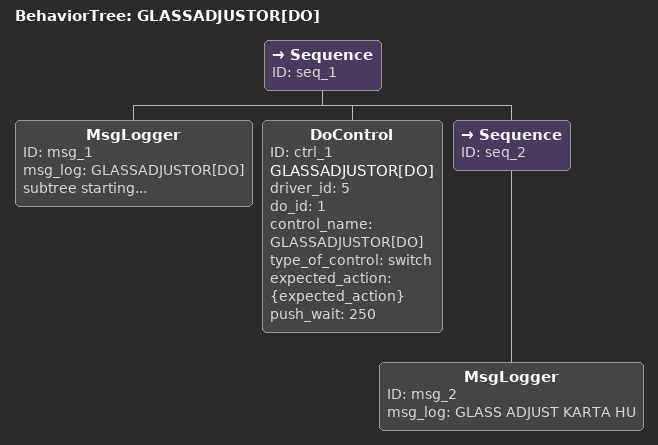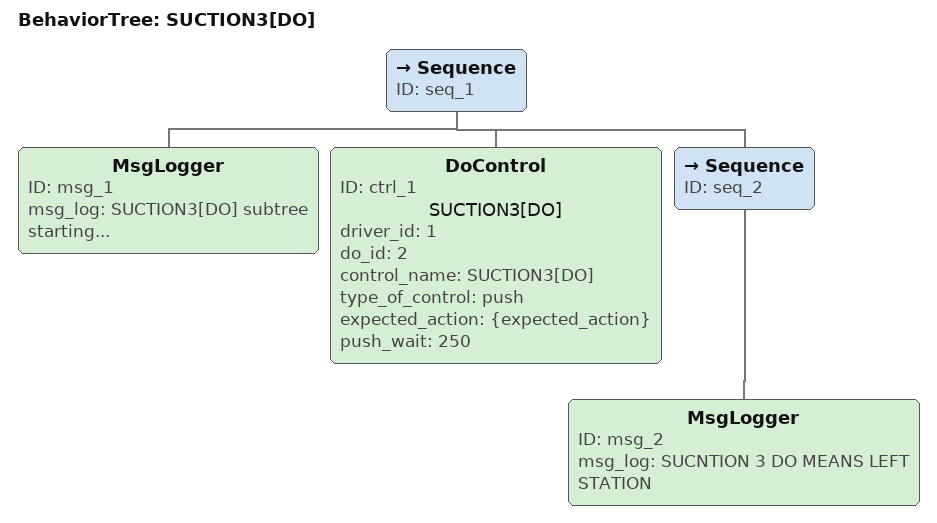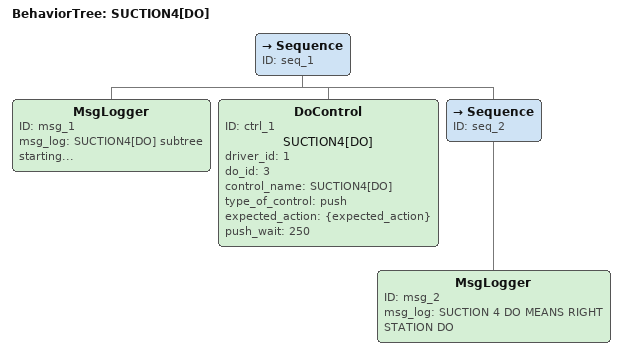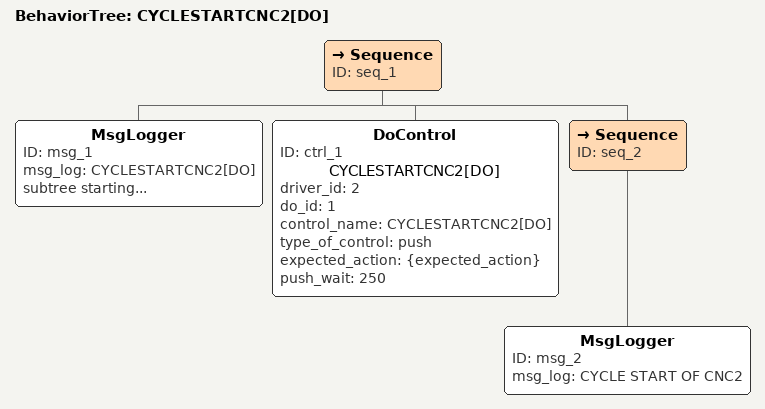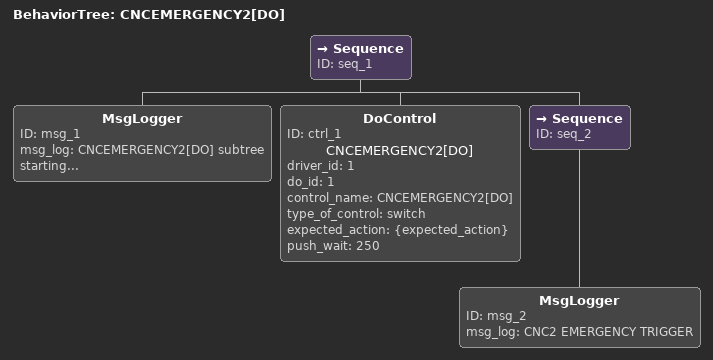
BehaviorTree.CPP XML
<BehaviorTree ID="GLASSADJUSTOR[DO]">
  <Sequence ID="seq_1">
    <MsgLogger ID="msg_1" msg_log="GLASSADJUSTOR[DO] subtree starting..."/>
    <DoControl ID="ctrl_1" name="GLASSADJUSTOR[DO]" driver_id="5" do_id="1" control_name="GLASSADJUSTOR[DO]" type_of_control="switch" expected_action="{expected_action}" push_wait="250"/>
    <Sequence ID="seq_2">
      <MsgLogger ID="msg_2" msg_log="GLASS ADJUST KARTA HU"/>
    </Sequence>
  </Sequence>
</BehaviorTree>

<BehaviorTree ID="SUCTION3[DO]">
  <Sequence ID="seq_1">
    <MsgLogger ID="msg_1" msg_log="SUCTION3[DO] subtree starting..."/>
    <DoControl ID="ctrl_1" name="SUCTION3[DO]" driver_id="1" do_id="2" control_name="SUCTION3[DO]" type_of_control="push" expected_action="{expected_action}" push_wait="250"/>
    <Sequence ID="seq_2">
      <MsgLogger ID="msg_2" msg_log="SUCNTION 3 DO MEANS LEFT STATION"/>
    </Sequence>
  </Sequence>
</BehaviorTree>

<BehaviorTree ID="SUCTION4[DO]">
  <Sequence ID="seq_1">
    <MsgLogger ID="msg_1" msg_log="SUCTION4[DO] subtree starting..."/>
    <DoControl ID="ctrl_1" name="SUCTION4[DO]" driver_id="1" do_id="3" control_name="SUCTION4[DO]" type_of_control="push" expected_action="{expected_action}" push_wait="250"/>
    <Sequence ID="seq_2">
      <MsgLogger ID="msg_2" msg_log="SUCTION 4 DO MEANS RIGHT STATION DO"/>
    </Sequence>
  </Sequence>
</BehaviorTree>

<BehaviorTree ID="CYCLESTARTCNC2[DO]">
  <Sequence ID="seq_1">
    <MsgLogger ID="msg_1" msg_log="CYCLESTARTCNC2[DO] subtree starting..."/>
    <DoControl ID="ctrl_1" name="CYCLESTARTCNC2[DO]" driver_id="2" do_id="1" control_name="CYCLESTARTCNC2[DO]" type_of_control="push" expected_action="{expected_action}" push_wait="250"/>
    <Sequence ID="seq_2">
      <MsgLogger ID="msg_2" msg_log="CYCLE START OF CNC2 "/>
    </Sequence>
  </Sequence>
</BehaviorTree>

<BehaviorTree ID="CNCEMERGENCY2[DO]">
  <Sequence ID="seq_1">
    <MsgLogger ID="msg_1" msg_log="CNCEMERGENCY2[DO] subtree starting..."/>
    <DoControl ID="ctrl_1" name="CNCEMERGENCY2[DO]" driver_id="1" do_id="1" control_name="CNCEMERGENCY2[DO]" type_of_control="switch" expected_action="{expected_action}" push_wait="250"/>
    <Sequence ID="seq_2">
      <MsgLogger ID="msg_2" msg_log="CNC2 EMERGENCY TRIGGER"/>
    </Sequence>
  </Sequence>
</BehaviorTree>
